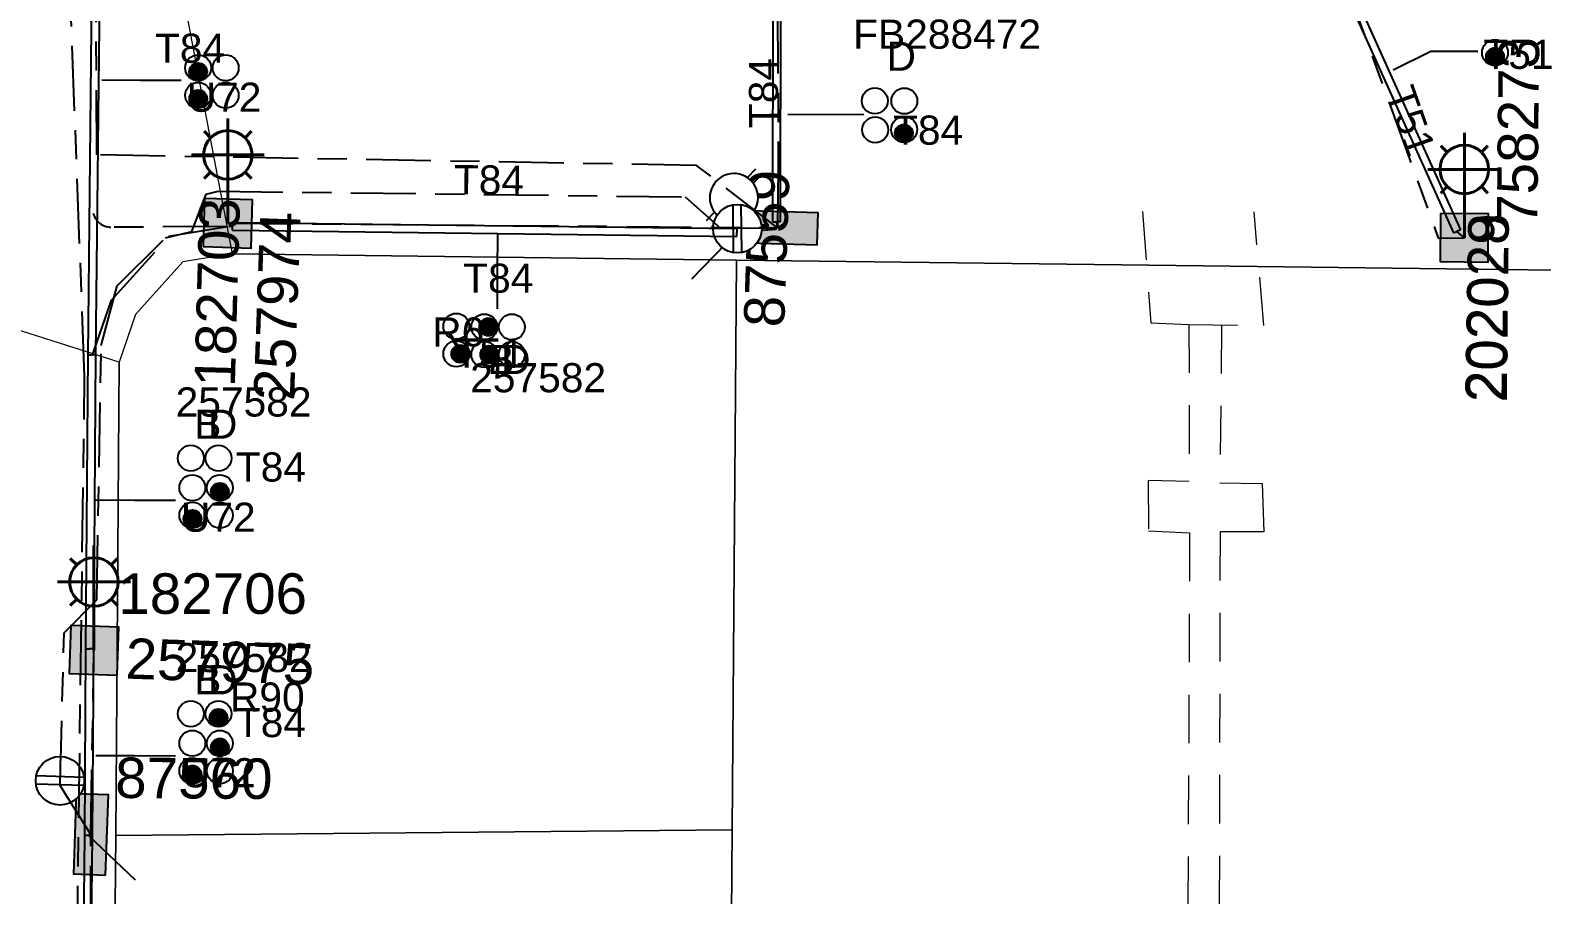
# Model space of a CAD drawing. Header units: metres. Extents: x 315298 to 316343, y 6257802 to 6258556.
# Drawn here: x 315862.9 to 315956.2, y 6258000.2 to 6258053.6 of the extents above; entities that cross this region are included whole.
import ezdxf
from ezdxf.enums import TextEntityAlignment as Align

# ---------------------------------------------------------------- set-up
doc = ezdxf.new("R2010")
doc.units = ezdxf.units.M
doc.linetypes.add('Cable Exist UG', pattern=[8.2, 4, -1.2, 1.8, -1.2])
doc.linetypes.add('Dash', pattern=[5, 3, -2])
doc.layers.get('0').update_dxf_attribs({"color": 6})
for name, color, linetype, lineweight in [('Cadastre Buildings_SP_EXT', 9, 'Continuous', 5), ('Cadastre Developer_SP_EXT', 9, 'Continuous', 5), ('Cadastre Land Parcels_SP_EXT', 9, 'Continuous', 5), ('Cadastre Roads_SP_EXT', 9, 'Continuous', 5)]:
    doc.layers.add(name, color=color, linetype=linetype, lineweight=lineweight)
for name, color, linetype in [('Duct_SP_EXT', 7, 'Continuous'), ('Equip_LV_EXT', 7, 'Continuous'), ('Equip_SP_SL_EXT', 7, 'Continuous'), ('Mains_HV_EXT', 7, 'Continuous'), ('Mains_LV_EXT', 7, 'Continuous'), ('Mains_LV_SL_EXT', 7, 'Continuous'), ('SupportsUG_SP_LV_EXT', 7, 'Continuous'), ('SupportsUG_SP_LV_SL_EXT', 7, 'Continuous'), ('Trench_SP_EXT', 7, 'Continuous')]:
    doc.layers.add(name, color=color, linetype=linetype)
doc.styles.add('COLUMN_LABEL', font='arial.ttf')
doc.styles.add('iecARIAL', font='arial.ttf', dxfattribs={"height": 2})
doc.styles.add('POLE_LABEL', font='arial.ttf')
doc.styles.get("Standard").update_dxf_attribs({"font": 'arial.ttf'})

# ---------------------------------------------------------------- blocks, each defined once
blk = doc.blocks.new('COLUMN_EXT')
blk.add_hatch(color=256).paths.add_polyline_path([(-1.485, 1.485), (-1.485, -1.485), (1.485, -1.485), (1.485, 1.485)])
blk.add_lwpolyline([(-1.485, -1.485), (1.485, -1.485), (1.485, 1.485), (-1.485, 1.485)], close=True)
for tag, height, style, flags, p in [('ASSET_NUM', 2.5, 'COLUMN_LABEL', 8, (2, 2)), ('STRUCTURE_PLANT_NUMBER', 0.2, 'POLE_LABEL', 9, (1.813, 0.031)), ('STREET_CODE', 0.2, 'COLUMN_LABEL', 9, (1.813, -0.2))]:
    blk.add_attdef(tag, text='', height=height, dxfattribs=dict(style=style, flags=flags)).set_placement(p, align=Align.MIDDLE_LEFT)
at = {"flags": 9}
for tag, p in [('OWNED_BY', (1.813, -0.6)), ('STATE', (1.813, -0.8)), ('COLUMN_TYPE', (1.813, -0.4)), ('USAGE', (1.813, -1)), ('STREETNAME', (1.813, -1.6)), ('SUBURB', (1.813, -1.8)), ('LEGEND', (1.813, -1.2)), ('LOCATION', (1.813, -1.4)), ('NOTES', (1.813, -2))]:
    blk.add_attdef(tag, text='', height=0.2, dxfattribs=at).set_placement(p, align=Align.MIDDLE_LEFT)
at = {"flags": 1}
blk.add_attdef('Z', (1.813, -2.351), '', height=0.2, dxfattribs=at)
blk = doc.blocks.new('PILLAR_EXT')
blk.add_hatch(color=256).paths.add_polyline_path([(-2.475, 0.99), (-2.475, -0.99), (2.475, -0.99), (2.475, 0.99)])
blk.add_lwpolyline([(-2.475, -0.99), (2.475, -0.99), (2.475, 0.99), (-2.475, 0.99)], close=True)
at = {"style": 'iecARIAL', "flags": 8}
blk.add_attdef('ASSET_NUM', (1.5, 3.5), '', height=2.5, dxfattribs=at)
for tag, p, flags in [('OWNED_BY', (0, -0.2), 9), ('STATE', (0, -0.4), 9), ('SUPPORT_TYPE', (0, -0.6), 9), ('USAGE', (0, -0.8), 9), ('LEGEND', (0, -1), 9), ('STREETNAME', (0, -1.8), 9), ('SUBURB', (0, -2), 1), ('LOCATION', (0, -1.2), 9), ('NOTES', (0, -1.4), 9), ('PARENT', (0, -1.6), 9)]:
    blk.add_attdef(tag, p, '', height=0.2, dxfattribs=dict(flags=flags))
blk = doc.blocks.new('DUCT_EXT')
blk.add_circle((0, 0.8), 0.8)
at = {"flags": 1}
blk.add_attdef('Z', (0, 0), '', height=0.2, dxfattribs=at)
at = {"flags": 9}
for tag, p in [('DUCT_CODE', (0, 0)), ('XSECT_TYPE', (0, -0.2)), ('STATE', (0, -0.6)), ('FB_REFERENCE', (0, -0.4)), ('NOTES', (0, -0.8))]:
    blk.add_attdef(tag, text='', height=0.2, dxfattribs=at).set_placement(p, align=Align.MIDDLE_LEFT)
blk = doc.blocks.new('SL_LANTERN_EXT')
at = {"lineweight": 40}
for p, q in [((-1.459, 5.676), (-1.061, 5.278)), ((0, 1.968), (0, 6.468)), ((1.458, 5.676), (1.06, 5.278)), ((-2.25, 4.218), (2.25, 4.218)), ((-1.459, 2.759), (-1.061, 3.157)), ((1.458, 2.759), (1.06, 3.157)), ((0, 0), (0, 2.721))]:
    blk.add_line(p, q, dxfattribs=at)
blk.add_circle((0, 4.218), 1.5, dxfattribs=at)
at = {"style": 'iecARIAL', "flags": 8}
blk.add_attdef('ASSET_NUM', (1.5, 1.5), '', height=2.5, dxfattribs=at)
for tag, p, height, flags in [('CONSTRUCTED_VOLTAGE', (0.981, -0.653), 0.2, 9), ('CONTROL_TYPE', (0.981, -0.853), 0.2, 9), ('LANTERN_PURPOSE', (0.981, -1.053), 0.2, 9), ('LNUMBER', (2.181, -3.253), 2.5, 8), ('OPERATING_VOLTAGE', (0.981, -1.653), 0.2, 9), ('ORIENTATION', (0.981, -1.853), 0.2, 9), ('OWNED_BY', (0.981, -2.053), 0.2, 9), ('LANTERN_TYPE', (0.981, -1.253), 0.2, 9), ('NO_PHASES', (0.981, -1.453), 0.2, 9), ('STATE', (0.981, -2.253), 0.2, 9), ('CEXIST', (0.981, -2.653), 0.2, 9), ('CNEW', (0.981, -2.853), 0.2, 9), ('USAGE', (0.981, -2.453), 0.2, 9), ('CNUMBER', (0.981, -3.053), 0.2, 9), ('CREMOVE', (0.981, -3.253), 0.2, 9), ('CREPLACE', (0.981, -3.453), 0.2, 9), ('LKINGHEIGHT', (0.981, -3.653), 0.2, 9), ('LBRACKET', (0.981, -3.853), 0.2, 9), ('LBRACKETVOCAB', (0.981, -4.053), 0.2, 9), ('LCATEGORY', (0.981, -4.253), 0.2, 9), ('LCHARGE1', (0.981, -4.453), 0.2, 9), ('LCHARGE1PERCENT', (0.981, -4.653), 0.2, 9), ('LCHARGE2', (0.981, -4.853), 0.2, 9), ('LCHARGE2PERCENT', (0.981, -5.053), 0.2, 9), ('LCHARGE3', (0.981, -5.253), 0.2, 9), ('LCHARGE3PERCENT', (0.981, -5.453), 0.2, 9), ('LEXIST', (0.981, -5.653), 0.2, 9), ('LLAMP', (0.981, -5.853), 0.2, 9), ('LLAMPVOCAB', (0.981, -6.053), 0.2, 9), ('LMAST', (0.981, -6.253), 0.2, 9), ('LMASTVOCAB', (0.981, -6.453), 0.2, 9), ('LNEW', (0.981, -6.653), 0.2, 9), ('LANTNUMBER', (0.981, -6.853), 0.2, 9), ('LOUTREACH', (0.981, -7.253), 0.2, 9), ('LOUTREACHVOCAB', (0.981, -7.453), 0.2, 9), ('LRATECODE', (0.981, -7.653), 0.2, 9), ('LREMOVE', (0.981, -7.853), 0.2, 9), ('LREPLACE', (0.981, -8.053), 0.2, 9), ('LTYPE', (0.981, -8.253), 0.2, 9), ('LTYPEVOCAB', (0.981, -8.453), 0.2, 9), ('STREETNAME', (0.981, -9.253), 0.2, 9), ('SUBURB', (0.981, -9.453), 0.2, 1), ('LEGEND', (0.981, -8.653), 0.2, 9), ('LOCATION', (0.981, -8.853), 0.2, 9), ('NOTES', (0.981, -9.053), 0.2, 9)]:
    blk.add_attdef(tag, p, '', height=height, dxfattribs=dict(flags=flags))
blk = doc.blocks.new('LV_UG_LINKS_CLOSED_EXT')
blk.add_wipeout([(-1.056, 1.057), (-1.18, 0.916), (-1.286, 0.761), (-1.371, 0.594), (-1.435, 0.417), (-1.476, 0.234), (-1.493, 0.047), (-1.487, -0.14), (-1.458, -0.326), (-1.406, -0.506), (-1.331, -0.678), (-1.236, -0.839), (-1.121, -0.988), (-0.988, -1.12), (-0.84, -1.235), (-0.679, -1.331), (-0.506, -1.406), (-0.326, -1.458), (-0.141, -1.487), (0.047, -1.493), (0.233, -1.476), (0.416, -1.435), (0.593, -1.371), (0.76, -1.286), (0.915, -1.181), (1.056, -1.057), (1.18, -0.916), (1.286, -0.761), (1.371, -0.594), (1.435, -0.417), (1.476, -0.234), (1.493, -0.047), (1.487, 0.14), (1.458, 0.326), (1.406, 0.506), (1.331, 0.678), (1.236, 0.839), (1.121, 0.988), (0.988, 1.12), (0.84, 1.235), (0.679, 1.331), (0.506, 1.406), (0.326, 1.458), (0.141, 1.487), (-0.047, 1.493), (-0.233, 1.476), (-0.416, 1.435), (-0.593, 1.371), (-0.76, 1.286), (-0.915, 1.181)])
for p, q in [((-0.25, -1.479), (-0.25, 1.479)), ((0.25, -1.479), (0.25, 1.479))]:
    blk.add_line(p, q)
blk.add_circle((0, 0), 1.5)
at = {"flags": 9}
for tag, p in [('ACTUAL_STATUS', (0, 0)), ('OPERATING_VOLTAGE', (0, -0.6)), ('ORIENTATION', (0, -0.8)), ('STATE', (0, -1)), ('CONSTRUCTED_VOLTAGE', (0, -0.2)), ('NO_PHASES', (0, -0.4)), ('SWITCH_TYPE', (0, -1.2)), ('USAGE', (0, -1.4)), ('NOTES', (0, -1.6))]:
    blk.add_attdef(tag, text='', height=0.2, dxfattribs=at).set_placement(p, align=Align.MIDDLE_LEFT)
at = {"flags": 1}
blk.add_attdef('Z', (0, 0), '', height=0.2, dxfattribs=at)
blk = doc.blocks.new('LV_UG_LINKS_OPEN_EXT')
for p, q in [((-0.249, 1.473), (-0.249, 2.22)), ((0.249, 1.473), (0.249, 2.22)), ((-0.249, -1.473), (-0.249, -2.22)), ((0.249, -1.473), (0.249, -2.22))]:
    blk.add_line(p, q)
at = {"flags": 9}
for tag, p in [('ACTUAL_STATUS', (0, 0)), ('OPERATING_VOLTAGE', (0, -0.6)), ('ORIENTATION', (0, -0.8)), ('STATE', (0, -1)), ('CONSTRUCTED_VOLTAGE', (0, -0.2)), ('NO_PHASES', (0, -0.4)), ('SWITCH_TYPE', (0, -1.2)), ('USAGE', (0, -1.4)), ('NOTES', (0, -1.6))]:
    blk.add_attdef(tag, text='', height=0.2, dxfattribs=at).set_placement(p, align=Align.MIDDLE_LEFT)
at = {"flags": 1}
blk.add_attdef('Z', (0, 0), '', height=0.2, dxfattribs=at)
blk.add_wipeout([(-0.249, 1.473), (-0.432, 1.43), (-0.608, 1.365), (-0.774, 1.278), (-0.928, 1.171), (-1.067, 1.045), (-1.19, 0.903), (-1.294, 0.747), (-1.377, 0.579), (-1.439, 0.402), (-1.478, 0.218), (-1.494, 0.031), (-1.486, -0.156), (-1.455, -0.341), (-1.4, -0.521), (-1.324, -0.692), (-1.227, -0.853), (-1.11, -1), (-0.976, -1.131), (-0.827, -1.244), (-0.664, -1.338), (-0.491, -1.411), (-0.311, -1.461), (-0.125, -1.489), (0.062, -1.493), (0.249, -1.473), (0.432, -1.43), (0.608, -1.365), (0.774, -1.278), (0.928, -1.171), (1.067, -1.045), (1.19, -0.903), (1.294, -0.747), (1.377, -0.579), (1.439, -0.402), (1.478, -0.218), (1.494, -0.031), (1.486, 0.156), (1.455, 0.341), (1.4, 0.521), (1.324, 0.692), (1.227, 0.853), (1.11, 1), (0.976, 1.131), (0.827, 1.244), (0.664, 1.338), (0.491, 1.411), (0.311, 1.461), (0.125, 1.489), (-0.062, 1.493)])
blk.add_lwpolyline([(0, -1.494, 1), (0, 1.494, 1)], format="xyb", close=True)
blk = doc.blocks.new('CABLE_LARGE_EXT')
h = blk.add_hatch(color=256)
edge = h.paths.add_edge_path()
edge.add_arc((0, 0.55), 0.55, 0, 360)
blk.add_circle((0, 0.55), 0.55)
at = {"flags": 1}
blk.add_attdef('Z', (0, 0), '', height=0.2, dxfattribs=at)
at = {"flags": 9}
for tag, p in [('COND_CODE', (0, 0)), ('XSECT_SIZE', (0, -0.6)), ('STATE', (0, -0.4)), ('FB_REFERENCE', (0, -0.2)), ('NOTES', (0, -0.8))]:
    blk.add_attdef(tag, text='', height=0.2, dxfattribs=at).set_placement(p, align=Align.MIDDLE_LEFT)

msp = doc.modelspace()

# ---------------------------------------------------------------- linework, layer by layer
at = {"layer": 'Cadastre Buildings_SP_EXT', "linetype": 'Continuous'}
for points in [[(315906.468, 6258039.436), (315875.34, 6258039.824), (315872.308, 6258039.327), (315869.383, 6258036.077), (315868.362, 6258033.136), (315868.162, 6258003.907), (315906.197, 6258004.265), (315906.468, 6258039.436)], [(315906.197, 6258004.265), (315868.162, 6258003.907), (315867.838, 6257969.062), (315905.903, 6257969.084), (315905.929, 6257970.179), (315906.197, 6258004.265)]]:
    msp.add_lwpolyline(points, close=True, dxfattribs=at)
at = {"layer": 'Cadastre Developer_SP_EXT', "linetype": 'Dash'}
for points in [[(315931.537, 6258042.442), (315932.043, 6258035.562), (315934.397, 6258035.468), (315939.021, 6258035.402), (315938.421, 6258042.421)], [(315934.397, 6258035.468), (315934.42, 6258025.76), (315931.874, 6258025.836), (315931.907, 6258022.712), (315934.44, 6258022.603), (315934.257, 6257982.457), (315934.284, 6257977.532), (315934.168, 6257963.048)], [(315936.405, 6258035.439), (315936.313, 6258025.674), (315938.91, 6258025.643), (315939.026, 6258022.648), (315936.314, 6258022.653), (315936.234, 6257980.034), (315945.323, 6257979.955), (315945.222, 6257976.682)]]:
    msp.add_lwpolyline(points, dxfattribs=at)
at = {"layer": 'Cadastre Land Parcels_SP_EXT', "linetype": 'Continuous'}
msp.add_lwpolyline([(315960.311, 6258038.781), (315930.246, 6258039.14), (315906.468, 6258039.436), (315906.197, 6258004.265), (315905.929, 6257970.179), (315990.149, 6257969.713), (316005.134, 6257969.706), (316019.857, 6257969.687), (316019.848, 6257994.909), (316007.866, 6257995.065), (315995.384, 6257995.216), (315989.969, 6257995.22), (315983.142, 6257995.317), (315959.915, 6257995.552), (315960.311, 6258038.781)], close=True, dxfattribs=at)
at = {"layer": 'Cadastre Roads_SP_EXT', "linetype": 'Continuous'}
msp.add_lwpolyline([(315958.979, 6258058.709), (315943.9, 6258058.815), (315928.9, 6258058.912), (315913.787, 6258058.992), (315898.843, 6258059.063), (315871.659, 6258059.256), (315873.5, 6258049.539), (315875.34, 6258039.824), (315906.468, 6258039.436), (315930.246, 6258039.14), (315960.311, 6258038.781)], dxfattribs=at)
msp.add_lwpolyline([(315868.362, 6258033.136), (315858.656, 6258036.219), (315857.116, 6258036.708), (315848.95, 6258039.301), (315848.724, 6258005.867), (315848.666, 6257996.081), (315848.593, 6257986.075), (315848.485, 6257975.965), (315848.426, 6257962.164), (315848.321, 6257938.938), (315848.145, 6257905.651), (315857.795, 6257906.105), (315859.424, 6257906.18), (315867.445, 6257906.558), (315867.59, 6257934.105), (315867.838, 6257969.062), (315868.162, 6258003.907), (315868.362, 6258033.136)], close=True, dxfattribs=at)
at = {"layer": 'Duct_SP_EXT'}
for p, q in [((315866.673, 6258056.368), (315866.425, 6258033.596)), ((315867.153, 6258056.363), (315866.905, 6258033.591)), ((315943.921, 6258056.23), (315950.716, 6258041.109)), ((315944.358, 6258056.427), (315951.154, 6258041.306)), ((315875.364, 6258041.764), (315875.361, 6258041.524)), ((315875.358, 6258041.284), (315875.361, 6258041.524)), ((315950.716, 6258041.109), (315950.935, 6258041.208)), ((315951.154, 6258041.306), (315950.935, 6258041.208)), ((315866.425, 6258033.595), (315866.301, 6258015.442)), ((315866.425, 6258033.596), (315866.665, 6258033.594)), ((315866.425, 6258033.595), (315866.665, 6258033.594)), ((315866.905, 6258033.591), (315866.665, 6258033.594)), ((315866.905, 6258033.592), (315866.665, 6258033.594)), ((315866.905, 6258033.592), (315866.781, 6258015.438)), ((315866.301, 6258015.442), (315866.541, 6258015.44)), ((315866.301, 6258015.442), (315866.541, 6258015.44)), ((315866.781, 6258015.438), (315866.541, 6258015.44)), ((315866.781, 6258015.438), (315866.541, 6258015.44)), ((315866.222, 6258003.923), (315865.898, 6257969.078)), ((315866.222, 6258003.923), (315866.462, 6258003.921)), ((315866.222, 6258003.922), (315866.462, 6258003.921)), ((315866.702, 6258003.918), (315866.378, 6257969.074)), ((315866.702, 6258003.919), (315866.462, 6258003.921)), ((315866.702, 6258003.918), (315866.462, 6258003.921))]:
    msp.add_line(p, q, dxfattribs=at)
for points in [[(315952.222, 6258052.314), (315949.332, 6258052.309), (315947.002, 6258051.165)], [(315872.194, 6258050.524), (315869.664, 6258050.531), (315867.294, 6258050.543)], [(315914.33, 6258048.415), (315909.631, 6258048.414)], [(315891.718, 6258036.43), (315891.71, 6258038.801), (315891.733, 6258041.02)], [(315871.838, 6258024.593), (315869.308, 6258024.6), (315866.938, 6258024.612)], [(315871.839, 6258008.813), (315869.309, 6258008.82), (315866.939, 6258008.831)]]:
    msp.add_lwpolyline(points, dxfattribs=at)
at = {"layer": 'Mains_LV_EXT', "linetype": 'Cable Exist UG'}
msp.add_lwpolyline([(315866.626, 6257998.043), (315866.625, 6258003.977)], dxfattribs=at)
at = {"layer": 'Mains_LV_SL_EXT', "linetype": 'Cable Exist UG'}
msp.add_lwpolyline([(315943.925, 6258056.921), (315949.786, 6258040.783), (315951.394, 6258040.817)], dxfattribs=at)
at = {"layer": 'Trench_SP_EXT', "linetype": 'Cable Exist UG'}
msp.add_lwpolyline([(315866.756, 6258033.693), (315867.89, 6258036.959), (315871.444, 6258040.908), (315875.065, 6258041.502), (315867.859, 6258041.465), (315867.859, 6258041.465, -0.335707), (315866.76, 6258042.341)], format="xyb", dxfattribs=at)
for points in [[(315909.001, 6258041.435), (315908.955, 6258041.801)], [(315908.944, 6258041.33), (315906.489, 6258041.136), (315903.42, 6258037.975)], [(315951.394, 6258040.817), (315950.935, 6258041.208)], [(315866.462, 6258003.923), (315869.634, 6258000.893)]]:
    msp.add_lwpolyline(points, dxfattribs=at)

# ---------------------------------------------------------------- block references
at = {"layer": 'Duct_SP_EXT'}
for name, p in [('DUCT_EXT', (315953.287, 6258051.443)), ('DUCT_EXT', (315873.241, 6258050.511)), ('DUCT_EXT', (315874.941, 6258050.511)), ('CABLE_LARGE_EXT', (315953.287, 6258051.443)), ('CABLE_LARGE_EXT', (315873.241, 6258050.511)), ('DUCT_EXT', (315873.241, 6258048.811)), ('DUCT_EXT', (315874.941, 6258048.811)), ('CABLE_LARGE_EXT', (315873.251, 6258048.845)), ('DUCT_EXT', (315915.004, 6258048.464)), ('DUCT_EXT', (315916.829, 6258048.457)), ('DUCT_EXT', (315915.034, 6258046.678)), ('DUCT_EXT', (315916.825, 6258046.702)), ('CABLE_LARGE_EXT', (315916.801, 6258046.714)), ('DUCT_EXT', (315872.799, 6258026.405)), ('DUCT_EXT', (315874.499, 6258026.405)), ('DUCT_EXT', (315872.885, 6258024.58)), ('DUCT_EXT', (315874.585, 6258024.58)), ('CABLE_LARGE_EXT', (315874.585, 6258024.58)), ('DUCT_EXT', (315872.885, 6258022.88)), ('CABLE_LARGE_EXT', (315872.895, 6258022.914)), ('DUCT_EXT', (315874.585, 6258022.88)), ('DUCT_EXT', (315872.799, 6258010.625)), ('DUCT_EXT', (315874.499, 6258010.625)), ('CABLE_LARGE_EXT', (315874.499, 6258010.625)), ('DUCT_EXT', (315872.885, 6258008.8)), ('DUCT_EXT', (315874.585, 6258008.8)), ('CABLE_LARGE_EXT', (315874.585, 6258008.8)), ('DUCT_EXT', (315872.885, 6258007.1)), ('CABLE_LARGE_EXT', (315872.895, 6258007.134)), ('DUCT_EXT', (315874.585, 6258007.1))]:
    msp.add_blockref(name, p, dxfattribs=at)
at = {"layer": 'Duct_SP_EXT', "rotation": 89.99990778577597}
for name, p in [('DUCT_EXT', (315889.979, 6258035.348)), ('DUCT_EXT', (315891.706, 6258035.306)), ('DUCT_EXT', (315893.406, 6258035.306)), ('CABLE_LARGE_EXT', (315891.706, 6258035.306)), ('DUCT_EXT', (315889.979, 6258033.648)), ('DUCT_EXT', (315891.706, 6258033.606)), ('DUCT_EXT', (315893.406, 6258033.606)), ('CABLE_LARGE_EXT', (315889.979, 6258033.648)), ('CABLE_LARGE_EXT', (315891.761, 6258033.607))]:
    msp.add_blockref(name, p, dxfattribs=at)
at = {"layer": 'Equip_SP_SL_EXT'}
ref = msp.add_blockref('SL_LANTERN_EXT', (315875.076, 6258041.712), dxfattribs=at)
ref.add_attrib('ASSET_NUM', '182703', dxfattribs={"layer": '0', "height": 2.5, "rotation": 88.44248, "style": 'iecARIAL'}).set_placement((315876.576, 6258043.212), align=Align.BOTTOM_RIGHT)
ref = msp.add_blockref('SL_LANTERN_EXT', (315951.394, 6258040.817), dxfattribs=at)
ref.add_attrib('ASSET_NUM', '202028', dxfattribs={"layer": '0', "height": 2.5, "rotation": 89.37033, "style": 'iecARIAL'}).set_placement((315952.894, 6258042.317), align=Align.MIDDLE_RIGHT)
ref = msp.add_blockref('SL_LANTERN_EXT', (315951.394, 6258040.817), dxfattribs=at)
ref.add_attrib('ASSET_NUM', '202029', dxfattribs={"layer": '0', "height": 2.5, "rotation": 89.02704, "style": 'iecARIAL'}).set_placement((315952.894, 6258042.317), align=Align.MIDDLE_RIGHT)
ref = msp.add_blockref('SL_LANTERN_EXT', (315866.812, 6258015.344), dxfattribs=at)
ref.add_attrib('ASSET_NUM', '182706', dxfattribs={"layer": '0', "height": 2.5, "style": 'iecARIAL'}).set_placement((315868.312, 6258016.844), align=Align.BOTTOM_LEFT)
at = {"layer": 'SupportsUG_SP_LV_EXT'}
ref = msp.add_blockref('PILLAR_EXT', (315909.001, 6258041.435), dxfattribs=dict(at, rotation=358.2546978797795))
ref.add_attrib('ASSET_NUM', '87559', dxfattribs={"layer": '0', "height": 2.5, "rotation": 87.9783, "style": 'iecARIAL'}).set_placement((315910.501, 6258044.935), align=Align.BOTTOM_RIGHT)
ref = msp.add_blockref('PILLAR_EXT', (315866.625, 6258003.977), dxfattribs=dict(at, rotation=87.97839700779214))
ref.add_attrib('ASSET_NUM', '87560', dxfattribs={"layer": '0', "height": 2.5, "rotation": 359.60172, "style": 'iecARIAL'}).set_placement((315868.125, 6258007.477), align=Align.MIDDLE_LEFT)
at = {"layer": 'SupportsUG_SP_LV_SL_EXT'}
ref = msp.add_blockref('COLUMN_EXT', (315951.394, 6258040.817), dxfattribs=dict(at, rotation=269.3703318936409))
ref.add_attrib('ASSET_NUM', '758273', dxfattribs={"layer": '0', "height": 2.5, "rotation": 89.37033, "style": 'COLUMN_LABEL'}).set_placement((315953.394, 6258041.567), align=Align.TOP_LEFT)
ref = msp.add_blockref('COLUMN_EXT', (315875.076, 6258041.712), dxfattribs=dict(at, rotation=358.1670627763219))
ref.add_attrib('ASSET_NUM', '257974', dxfattribs={"layer": '0', "height": 2.5, "rotation": 87.9783, "style": 'COLUMN_LABEL'}).set_placement((315877.076, 6258042.462), align=Align.TOP_RIGHT)
ref = msp.add_blockref('COLUMN_EXT', (315866.812, 6258015.344), dxfattribs=dict(at, rotation=87.97839700779214))
ref.add_attrib('ASSET_NUM', '257975', dxfattribs={"layer": '0', "height": 2.5, "rotation": 358.12967, "style": 'COLUMN_LABEL'}).set_placement((315868.812, 6258016.094), align=Align.TOP_LEFT)

# ---------------------------------------------------------------- texts
at = {"layer": 'Duct_SP_EXT'}
for s, p in [('FB288472', (315913.667, 6258052.486)), ('T84', (315870.577, 6258051.618)), ('D', (315915.732, 6258051.123)), ('T51', (315952.569, 6258051.24)), ('U72', (315872.537, 6258048.593)), ('T84', (315916.132, 6258046.562)), ('T84', (315889.603, 6258037.419)), ('R6', (315887.692, 6258034.098)), ('T51', (315889.05, 6258032.797)), ('B', (315891.093, 6258032.397)), ('D', (315891.943, 6258032.397)), ('257582', (315890.032, 6258031.273)), ('257582', (315871.853, 6258029.776)), ('B', (315872.999, 6258028.405)), ('D', (315873.849, 6258028.405)), ('T84', (315875.569, 6258025.761)), ('U72', (315872.181, 6258022.662)), ('257582', (315871.854, 6258013.996)), ('B', (315872.999, 6258012.625)), ('D', (315873.849, 6258012.625)), ('R90', (315875.208, 6258011.555)), ('T84', (315875.569, 6258009.981)), ('U72', (315872.182, 6258006.882))]:
    msp.add_text(s, height=1.8, dxfattribs=at).set_placement(p)
at = {"layer": 'Mains_LV_EXT'}
for rotation, p in [(90.08437, (315909.04, 6258047.583)), (359.35262, (315889.018, 6258043.51))]:
    msp.add_text('T84', height=1.8, rotation=rotation, dxfattribs=at).set_placement(p)
at = {"layer": 'Mains_LV_SL_EXT'}
msp.add_text('T51', height=1.8, rotation=289.46661, dxfattribs=at).set_placement((315946.517, 6258049.781))

# ---------------------------------------------------------------- next in the draw order: block references
at = {"layer": 'Equip_LV_EXT'}
for name, p, rotation in [('LV_UG_LINKS_OPEN_EXT', (315906.311, 6258043.289), 136.2881829462602), ('LV_UG_LINKS_CLOSED_EXT', (315864.719, 6258007.286), 88.21704951870149)]:
    msp.add_blockref(name, p, dxfattribs=dict(at, rotation=rotation))

# ---------------------------------------------------------------- next in the draw order: linework, layer by layer
at = {"layer": 'Duct_SP_EXT'}
for p, q in [((315908.715, 6258041.801), (315908.735, 6258058.775)), ((315909.195, 6258041.801), (315909.215, 6258058.775)), ((315908.715, 6258041.801), (315908.955, 6258041.801)), ((315909.195, 6258041.801), (315908.955, 6258041.801)), ((315866.301, 6258015.442), (315866.222, 6258003.922)), ((315866.781, 6258015.438), (315866.702, 6258003.919))]:
    msp.add_line(p, q, dxfattribs=at)
at = {"layer": 'Mains_HV_EXT', "linetype": 'Cable Exist UG'}
msp.add_lwpolyline([(315864.6, 6257906.609), (315866.236, 6258032.271), (315865.41, 6258054.295), (315804.441, 6258054.69)], dxfattribs=at)
at = {"layer": 'Mains_LV_EXT', "linetype": 'Cable Exist UG'}
msp.add_lwpolyline([(315928.917, 6258061.726), (315928.424, 6258054.919), (315928.424, 6258054.919), (315913.505, 6258055.036), (315913.505, 6258055.036), (315909.012, 6258054.956), (315909.053, 6258045.217), (315909.001, 6258041.435)], dxfattribs=at)
at = {"layer": 'Mains_LV_SL_EXT', "linetype": 'Cable Exist UG'}
msp.add_lwpolyline([(315866.625, 6258003.977), (315866.812, 6258015.344)], dxfattribs=at)

# ---------------------------------------------------------------- next in the draw order: block references
at = {"layer": 'Equip_LV_EXT', "rotation": 0.500387086850566}
msp.add_blockref('LV_UG_LINKS_CLOSED_EXT', (315906.529, 6258041.378), dxfattribs=at)

# ---------------------------------------------------------------- next in the draw order: linework, layer by layer
at = {"layer": 'Duct_SP_EXT'}
for p, q in [((315875.364, 6258041.764), (315906.492, 6258041.376)), ((315875.358, 6258041.284), (315906.486, 6258040.896)), ((315906.486, 6258040.896), (315906.489, 6258041.136)), ((315906.492, 6258041.376), (315906.489, 6258041.136))]:
    msp.add_line(p, q, dxfattribs=at)
at = {"layer": 'Mains_LV_EXT', "linetype": 'Cable Exist UG'}
for points in [[(315909.001, 6258041.435), (315904.008, 6258045.284), (315866.983, 6258045.936), (315866.983, 6258045.936), (315866.944, 6258055.209), (315854.197, 6258055.575), (315852.57, 6258055.595), (315850.523, 6258053.588), (315844.508, 6258051.782), (315841.061, 6258051.814), (315839.571, 6258053.864), (315813.724, 6258053.876), (315811.534, 6258057.9), (315805.805, 6258058.027), (315803.255, 6258062.868)], [(315866.625, 6258003.977), (315864.719, 6258006.988), (315864.972, 6258016.412), (315866.984, 6258018.452), (315867.263, 6258034.166), (315868.243, 6258037.836), (315871.236, 6258040.82), (315872.859, 6258041.202), (315873.747, 6258043.496), (315874.474, 6258043.681), (315903.298, 6258043.343), (315905.475, 6258041.412), (315909.001, 6258041.435)], [(315875.076, 6258041.712), (315909.001, 6258041.435)]]:
    msp.add_lwpolyline(points, dxfattribs=at)

doc.saveas('drawing.dxf')
